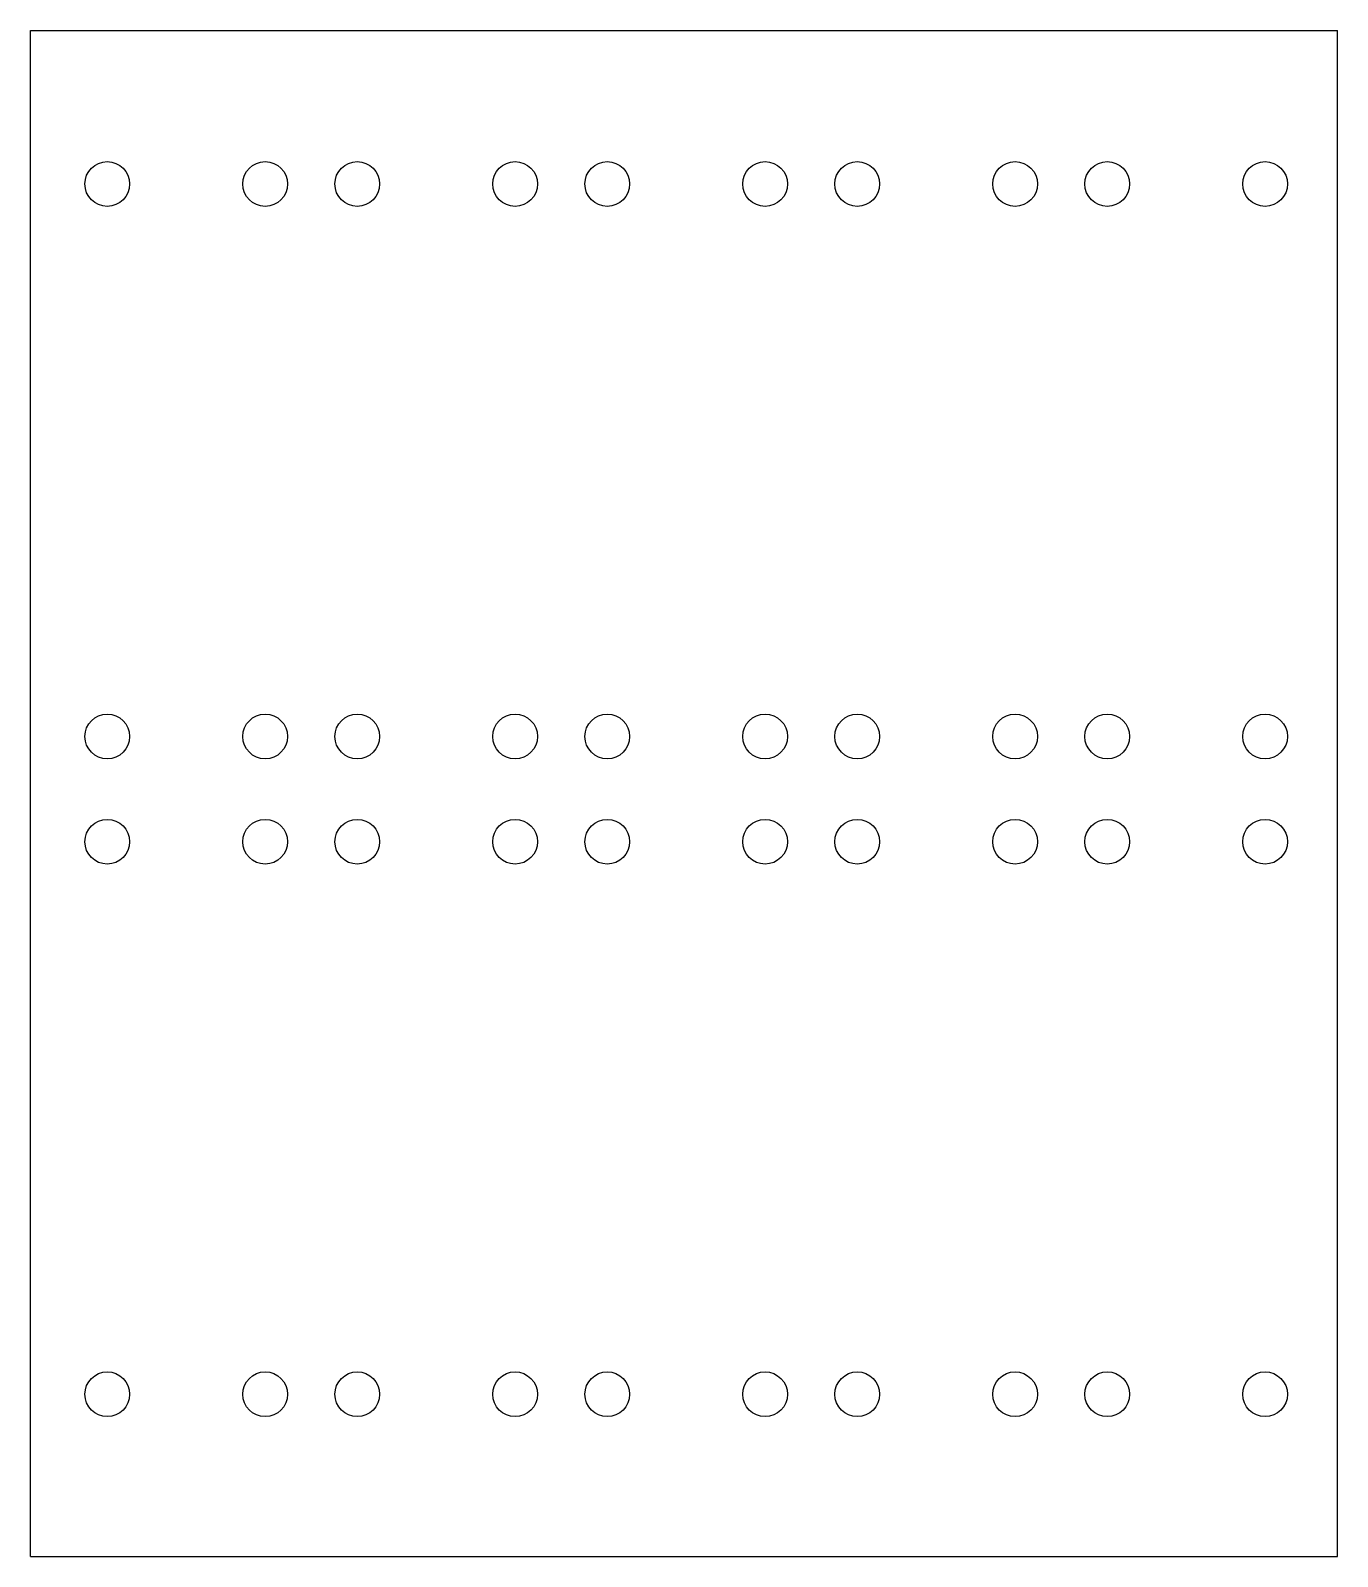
# Model space of a CAD drawing. Header units: millimetres. Extents: x 0 to 298, y 0 to 348.
import ezdxf

# ---------------------------------------------------------------- set-up
doc = ezdxf.new("R2010")
doc.units = ezdxf.units.MM
doc.layers.add('Cut012', color=7, linetype='CONTINUOUS')

msp = doc.modelspace()

# ---------------------------------------------------------------- linework, layer by layer
at = {"layer": 'Cut012'}
for p, q in [((0, 0, 4), (0, 348, 4)), ((0, 348), (0, 348, 4)), ((0, 0), (0, 348)), ((0, 0, 4), (0, 348, 4)), ((0, 348, 4), (298, 348, 4)), ((0, 348), (298, 348)), ((0, 348, 4), (298, 348, 4)), ((0, 348), (0, 348, 4)), ((0, 0), (0, 348)), ((0, 348), (298, 348)), ((298, 0, 4), (298, 348, 4)), ((298, 348), (298, 348, 4)), ((298, 0), (298, 348)), ((298, 0, 4), (298, 348, 4)), ((298, 348), (298, 348, 4)), ((298, 0), (298, 348)), ((17.5, 318.1, 1.95), (17.5, 318.1, 4)), ((17.5, 318.1, 1.95), (17.5, 318.1, 4)), ((53.5, 318.1, 1.95), (53.5, 318.1, 4)), ((53.5, 318.1, 1.95), (53.5, 318.1, 4)), ((74.5, 318.1, 1.95), (74.5, 318.1, 4)), ((74.5, 318.1, 1.95), (74.5, 318.1, 4)), ((110.5, 318.1, 1.95), (110.5, 318.1, 4)), ((110.5, 318.1, 1.95), (110.5, 318.1, 4)), ((131.5, 318.1, 1.95), (131.5, 318.1, 4)), ((131.5, 318.1, 1.95), (131.5, 318.1, 4)), ((167.5, 318.1, 1.95), (167.5, 318.1, 4)), ((167.5, 318.1, 1.95), (167.5, 318.1, 4)), ((188.5, 318.1, 1.95), (188.5, 318.1, 4)), ((188.5, 318.1, 1.95), (188.5, 318.1, 4)), ((224.5, 318.1, 1.95), (224.5, 318.1, 4)), ((224.5, 318.1, 1.95), (224.5, 318.1, 4)), ((245.5, 318.1, 1.95), (245.5, 318.1, 4)), ((245.5, 318.1, 1.95), (245.5, 318.1, 4)), ((281.5, 318.1, 1.95), (281.5, 318.1, 4)), ((281.5, 318.1, 1.95), (281.5, 318.1, 4)), ((17.5, 192.1, 1.95), (17.5, 192.1, 4)), ((17.5, 192.1, 1.95), (17.5, 192.1, 4)), ((53.5, 192.1, 1.95), (53.5, 192.1, 4)), ((53.5, 192.1, 1.95), (53.5, 192.1, 4)), ((74.5, 192.1, 1.95), (74.5, 192.1, 4)), ((74.5, 192.1, 1.95), (74.5, 192.1, 4)), ((110.5, 192.1, 1.95), (110.5, 192.1, 4)), ((110.5, 192.1, 1.95), (110.5, 192.1, 4)), ((131.5, 192.1, 1.95), (131.5, 192.1, 4)), ((131.5, 192.1, 1.95), (131.5, 192.1, 4)), ((167.5, 192.1, 1.95), (167.5, 192.1, 4)), ((167.5, 192.1, 1.95), (167.5, 192.1, 4)), ((188.5, 192.1, 1.95), (188.5, 192.1, 4)), ((188.5, 192.1, 1.95), (188.5, 192.1, 4)), ((224.5, 192.1, 1.95), (224.5, 192.1, 4)), ((224.5, 192.1, 1.95), (224.5, 192.1, 4)), ((245.5, 192.1, 1.95), (245.5, 192.1, 4)), ((245.5, 192.1, 1.95), (245.5, 192.1, 4)), ((281.5, 192.1, 1.95), (281.5, 192.1, 4)), ((281.5, 192.1, 1.95), (281.5, 192.1, 4)), ((17.5, 168.1, 1.95), (17.5, 168.1, 4)), ((17.5, 168.1, 1.95), (17.5, 168.1, 4)), ((53.5, 168.1, 1.95), (53.5, 168.1, 4)), ((53.5, 168.1, 1.95), (53.5, 168.1, 4)), ((74.5, 168.1, 1.95), (74.5, 168.1, 4)), ((74.5, 168.1, 1.95), (74.5, 168.1, 4)), ((110.5, 168.1, 1.95), (110.5, 168.1, 4)), ((110.5, 168.1, 1.95), (110.5, 168.1, 4)), ((131.5, 168.1, 1.95), (131.5, 168.1, 4)), ((131.5, 168.1, 1.95), (131.5, 168.1, 4)), ((167.5, 168.1, 1.95), (167.5, 168.1, 4)), ((167.5, 168.1, 1.95), (167.5, 168.1, 4)), ((188.5, 168.1, 1.95), (188.5, 168.1, 4)), ((188.5, 168.1, 1.95), (188.5, 168.1, 4)), ((224.5, 168.1, 1.95), (224.5, 168.1, 4)), ((224.5, 168.1, 1.95), (224.5, 168.1, 4)), ((245.5, 168.1, 1.95), (245.5, 168.1, 4)), ((245.5, 168.1, 1.95), (245.5, 168.1, 4)), ((281.5, 168.1, 1.95), (281.5, 168.1, 4)), ((281.5, 168.1, 1.95), (281.5, 168.1, 4)), ((17.5, 42.1, 1.95), (17.5, 42.1, 4)), ((17.5, 42.1, 1.95), (17.5, 42.1, 4)), ((53.5, 42.1, 1.95), (53.5, 42.1, 4)), ((53.5, 42.1, 1.95), (53.5, 42.1, 4)), ((74.5, 42.1, 1.95), (74.5, 42.1, 4)), ((74.5, 42.1, 1.95), (74.5, 42.1, 4)), ((110.5, 42.1, 1.95), (110.5, 42.1, 4)), ((110.5, 42.1, 1.95), (110.5, 42.1, 4)), ((131.5, 42.1, 1.95), (131.5, 42.1, 4)), ((131.5, 42.1, 1.95), (131.5, 42.1, 4)), ((167.5, 42.1, 1.95), (167.5, 42.1, 4)), ((167.5, 42.1, 1.95), (167.5, 42.1, 4)), ((188.5, 42.1, 1.95), (188.5, 42.1, 4)), ((188.5, 42.1, 1.95), (188.5, 42.1, 4)), ((224.5, 42.1, 1.95), (224.5, 42.1, 4)), ((224.5, 42.1, 1.95), (224.5, 42.1, 4)), ((245.5, 42.1, 1.95), (245.5, 42.1, 4)), ((245.5, 42.1, 1.95), (245.5, 42.1, 4)), ((281.5, 42.1, 1.95), (281.5, 42.1, 4)), ((281.5, 42.1, 1.95), (281.5, 42.1, 4)), ((0, 0), (0, 0, 4)), ((0, 0), (298, 0)), ((0, 0, 4), (298, 0, 4)), ((0, 0), (0, 0, 4)), ((0, 0, 4), (298, 0, 4)), ((0, 0), (298, 0)), ((298, 0), (298, 0, 4)), ((298, 0), (298, 0, 4))]:
    msp.add_line(p, q, dxfattribs=at)
for centre in [(17.5, 313, 4), (17.5, 313, 1.95), (17.5, 313, 4), (17.5, 313, 1.95), (53.5, 313, 4), (53.5, 313, 1.95), (53.5, 313, 4), (53.5, 313, 1.95), (74.5, 313, 4), (74.5, 313, 1.95), (74.5, 313, 4), (74.5, 313, 1.95), (110.5, 313, 4), (110.5, 313, 1.95), (110.5, 313, 4), (110.5, 313, 1.95), (131.5, 313, 4), (131.5, 313, 1.95), (131.5, 313, 4), (131.5, 313, 1.95), (167.5, 313, 4), (167.5, 313, 1.95), (167.5, 313, 4), (167.5, 313, 1.95), (188.5, 313, 4), (188.5, 313, 1.95), (188.5, 313, 4), (188.5, 313, 1.95), (224.5, 313, 4), (224.5, 313, 1.95), (224.5, 313, 4), (224.5, 313, 1.95), (245.5, 313, 4), (245.5, 313, 1.95), (245.5, 313, 4), (245.5, 313, 1.95), (281.5, 313, 4), (281.5, 313, 1.95), (281.5, 313, 4), (281.5, 313, 1.95), (17.5, 187, 4), (17.5, 187, 1.95), (17.5, 187, 4), (17.5, 187, 1.95), (53.5, 187, 4), (53.5, 187, 1.95), (53.5, 187, 4), (53.5, 187, 1.95), (74.5, 187, 4), (74.5, 187, 1.95), (74.5, 187, 4), (74.5, 187, 1.95), (110.5, 187, 4), (110.5, 187, 1.95), (110.5, 187, 4), (110.5, 187, 1.95), (131.5, 187, 4), (131.5, 187, 1.95), (131.5, 187, 4), (131.5, 187, 1.95), (167.5, 187, 4), (167.5, 187, 1.95), (167.5, 187, 4), (167.5, 187, 1.95), (188.5, 187, 4), (188.5, 187, 1.95), (188.5, 187, 4), (188.5, 187, 1.95), (224.5, 187, 4), (224.5, 187, 1.95), (224.5, 187, 4), (224.5, 187, 1.95), (245.5, 187, 4), (245.5, 187, 1.95), (245.5, 187, 4), (245.5, 187, 1.95), (281.5, 187, 4), (281.5, 187, 1.95), (281.5, 187, 4), (281.5, 187, 1.95), (17.5, 163, 4), (17.5, 163, 1.95), (17.5, 163, 4), (17.5, 163, 1.95), (53.5, 163, 4), (53.5, 163, 1.95), (53.5, 163, 4), (53.5, 163, 1.95), (74.5, 163, 4), (74.5, 163, 1.95), (74.5, 163, 4), (74.5, 163, 1.95), (110.5, 163, 4), (110.5, 163, 1.95), (110.5, 163, 4), (110.5, 163, 1.95), (131.5, 163, 4), (131.5, 163, 1.95), (131.5, 163, 4), (131.5, 163, 1.95), (167.5, 163, 4), (167.5, 163, 1.95), (167.5, 163, 4), (167.5, 163, 1.95), (188.5, 163, 4), (188.5, 163, 1.95), (188.5, 163, 4), (188.5, 163, 1.95), (224.5, 163, 4), (224.5, 163, 1.95), (224.5, 163, 4), (224.5, 163, 1.95), (245.5, 163, 4), (245.5, 163, 1.95), (245.5, 163, 4), (245.5, 163, 1.95), (281.5, 163, 4), (281.5, 163, 1.95), (281.5, 163, 4), (281.5, 163, 1.95), (17.5, 37, 4), (17.5, 37, 1.95), (17.5, 37, 4), (17.5, 37, 1.95), (53.5, 37, 4), (53.5, 37, 1.95), (53.5, 37, 4), (53.5, 37, 1.95), (74.5, 37, 4), (74.5, 37, 1.95), (74.5, 37, 4), (74.5, 37, 1.95), (110.5, 37, 4), (110.5, 37, 1.95), (110.5, 37, 4), (110.5, 37, 1.95), (131.5, 37, 4), (131.5, 37, 1.95), (131.5, 37, 4), (131.5, 37, 1.95), (167.5, 37, 4), (167.5, 37, 1.95), (167.5, 37, 4), (167.5, 37, 1.95), (188.5, 37, 4), (188.5, 37, 1.95), (188.5, 37, 4), (188.5, 37, 1.95), (224.5, 37, 4), (224.5, 37, 1.95), (224.5, 37, 4), (224.5, 37, 1.95), (245.5, 37, 4), (245.5, 37, 1.95), (245.5, 37, 4), (245.5, 37, 1.95), (281.5, 37, 4), (281.5, 37, 1.95), (281.5, 37, 4), (281.5, 37, 1.95)]:
    msp.add_circle(centre, 5.1, dxfattribs=at)

doc.saveas('drawing.dxf')
